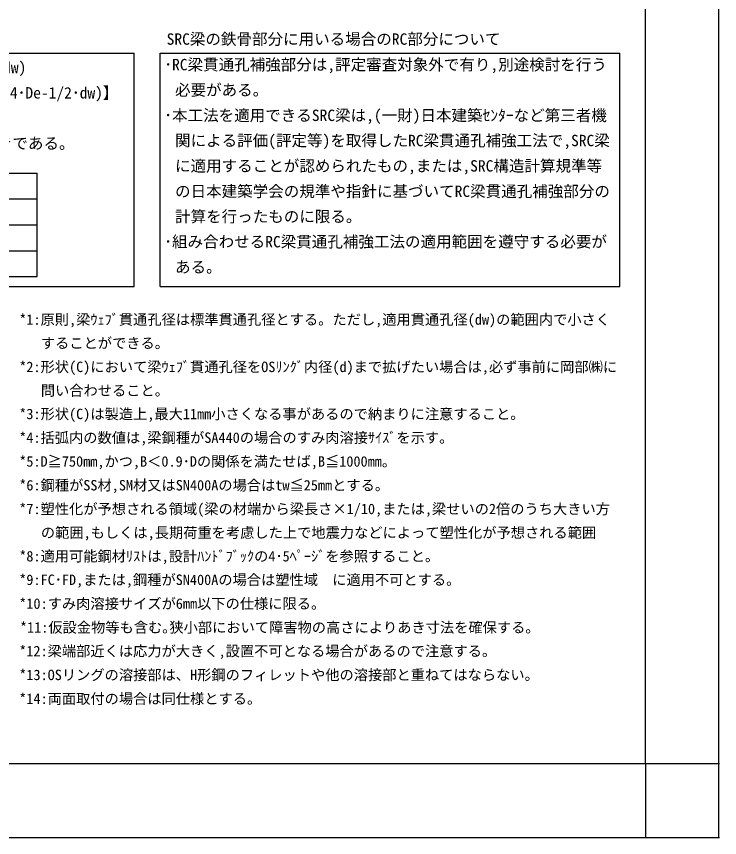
# Model space of a CAD drawing. Units: millimetres, scale not verified. Extents: x -27088 to 3772, y -2667 to 2667.
# Drawn here: x 1599 to 3772, y -2667 to -130 of the extents above; entities that cross this region are included whole.
import ezdxf
from ezdxf.enums import TextEntityAlignment as Align

# ---------------------------------------------------------------- set-up
doc = ezdxf.new("R2010")
doc.units = ezdxf.units.MM
doc.header["$LTSCALE"] = 8
for name, color, linetype in [('0-0_0', 7, 'Continuous'), ('0-2_WAKU', 7, 'Continuous'), ('0-6_DEFPOINTS', 7, 'Continuous')]:
    doc.layers.add(name, color=color, linetype=linetype)
doc.styles.add('ＭＳ ゴシック', font='')
doc.styles.get('ＭＳ ゴシック').set_extended_font_data('MS Gothic')

msp = doc.modelspace()

# ---------------------------------------------------------------- linework, layer by layer
at = {"layer": '0-0_0'}
for p, q in [((463.3, -243.794), (1963.3, -243.794)), ((2043.3, -243.794), (3463.3, -243.794)), ((2043.3, -963.794), (2043.3, -243.794)), ((483.3, -613.794), (1663.3, -613.794)), ((483.3, -693.794), (1663.3, -693.794)), ((483.3, -773.794), (1663.3, -773.794)), ((483.3, -853.794), (1663.3, -853.794))]:
    msp.add_line(p, q, dxfattribs=at)
for points in [[(463.3, -963.794), (1963.3, -963.794), (1963.3, -243.794)], [(2043.3, -963.794), (3463.3, -963.794), (3463.3, -243.794)], [(483.3, -933.794), (1663.3, -933.794), (1663.3, -613.794)]]:
    msp.add_lwpolyline(points, dxfattribs=at)
at = {"layer": '0-2_WAKU'}
for p, q in [((3543.3, -2438.4), (3543.3, 2109.376)), ((-3543.3, -2438.4), (3543.3, -2438.4))]:
    msp.add_line(p, q, dxfattribs=at)
at = {"layer": '0-6_DEFPOINTS'}
for p, q in [((3768.967, 2667), (3768.967, -2667)), ((3543.3, -2438.4), (3543.3, -2667)), ((3543.3, -2438.4), (3771.9, -2438.4)), ((-3771.9, -2667), (3771.9, -2667))]:
    msp.add_line(p, q, dxfattribs=at)

# ---------------------------------------------------------------- texts
at = {"layer": '0-0_0', "style": 'ＭＳ ゴシック'}
for s, height, p in [('SRC梁の鉄骨部分に用いる場合のRC部分について', 35.19, (2063.246, -227.882)), ("1/2･D-(1/3･De-1/2･dw)≦e'≦1/2･D+(1/3･De-1/2･dw)", 35.19, (480.2, -315.767)), ('･RC梁貫通孔補強部分は,評定審査対象外で有り,別途検討を行う', 35.19, (2055.936, -306.783)), ("【F＞385は,1/2･D-(1/4･De-1/2･dw)≦e'≦1/2･D+(1/4･De-1/2･dw)】", 35.19, (453.195, -393.965)), (' 必要がある。', 35.19, (2065.276, -385.133)), ('･本工法を適用できるSRC梁は,(一財)日本建築ｾﾝﾀｰなど第三者機', 35.19, (2055.936, -463.559)), ('a\u3000\u3000は梁ﾌﾗﾝｼﾞ内面からOSﾘﾝｸﾞ外縁までの最小あきである。', 35.19, (482.84, -550.057)), (' 関による評価(評定等)を取得したRC梁貫通孔補強工法で,SRC梁', 35.19, (2065.276, -541.376)), (' に適用することが認められたもの,または,SRC構造計算規準等', 35.19, (2065.276, -619.727)), (' の日本建築学会の規準や指針に基づいてRC梁貫通孔補強部分の', 35.19, (2065.276, -698.153)), (' 計算を行ったものに限る。', 35.19, (2065.276, -776.173)), ('･組み合わせるRC梁貫通孔補強工法の適用範囲を遵守する必要が', 35.19, (2055.936, -853.94)), (' ある。', 35.19, (2065.276, -932.29)), ('*1:原則,梁ｳｪﾌﾞ貫通孔径は標準貫通孔径とする。ただし,適用貫通孔径(dw)の範囲内で小さく', 32.26, (1607.788, -1092.092)), ('   することができる。', 32.26, (1608.676, -1164.916)), ('*2:形状(C)において梁ｳｪﾌﾞ貫通孔径をOSﾘﾝｸﾞ内径(d)まで拡げたい場合は,必ず事前に岡部㈱に', 32.26, (1607.788, -1238.381)), ('   問い合わせること。', 32.26, (1608.676, -1311.419)), ('*3:形状(C)は製造上,最大11mm小さくなる事があるので納まりに注意すること。', 32.26, (1607.788, -1383.871)), ('*4:括弧内の数値は,梁鋼種がSA440の場合のすみ肉溶接ｻｲｽﾞを示す。', 32.26, (1607.788, -1457.069)), ('*5:D≧750mm,かつ,B＜0.9･Dの関係を満たせば,B≦1000mm。', 32.26, (1607.788, -1530.533)), ('*6:鋼種がSS材,SM材又はSN400Aの場合はtw≦25mmとする。', 32.26, (1607.788, -1604.104)), ('*7:塑性化が予想される領域(梁の材端から梁長さ×1/10,または,梁せいの2倍のうち大きい方', 32.26, (1607.788, -1677.302)), ('   の範囲,もしくは,長期荷重を考慮した上で地震力などによって塑性化が予想される範囲', 32.26, (1608.676, -1750.5)), ('*8:適用可能鋼材ﾘｽﾄは,設計ﾊﾝﾄﾞﾌﾞｯｸの4･5ﾍﾟｰｼﾞを参照すること。', 32.26, (1607.788, -1823.432)), ('*9:FC･FD,または,鋼種がSN400Aの場合は塑性域\u3000に適用不可とする。', 32.26, (1607.788, -1896.257)), ('*10:すみ肉溶接サイズが6mm以下の仕様に限る。', 32.26, (1607.788, -1969.899)), ('*11:仮設金物等も含む｡狭小部において障害物の高さによりあき寸法を確保する。', 32.26, (1609.953, -2043.447)), ('*12:梁端部近くは応力が大きく,設置不可となる場合があるので注意する。', 32.26, (1607.788, -2116.49)), ('*13:OSリングの溶接部は、H形鋼のフィレットや他の溶接部と重ねてはならない。', 32.26, (1607.788, -2190.132)), ('*14:両面取付の場合は同仕様とする。', 32.26, (1607.788, -2263.685))]:
    msp.add_text(s, height=height, dxfattribs=at).set_placement(p, align=Align.BOTTOM_LEFT)

doc.saveas('drawing.dxf')
